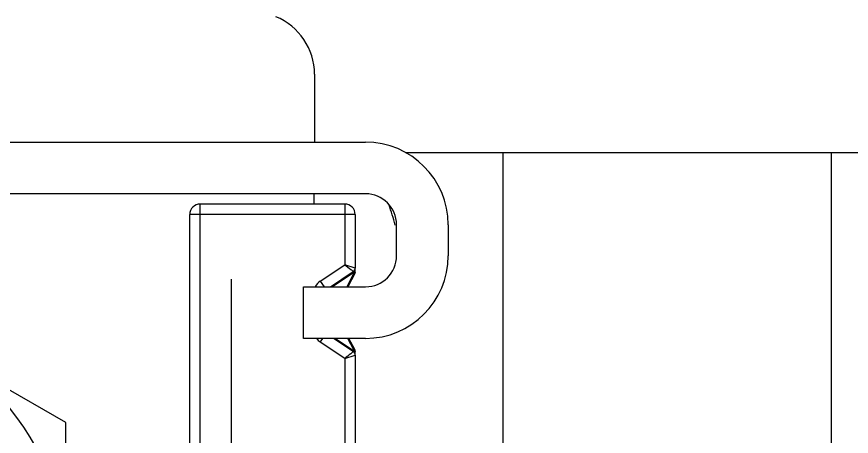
# Model space of a CAD drawing. Extents: x 1382187 to 1725648, y 860327 to 1571294.
# Drawn here: x 1506097.6 to 1506456.8, y 1228292.2 to 1228472.9 of the extents above; entities that cross this region are included whole.
import ezdxf

# ---------------------------------------------------------------- set-up
doc = ezdxf.new("R2010")
doc.units = 0
doc.header["$LTSCALE"] = 1000
doc.header["$MEASUREMENT"] = 0

msp = doc.modelspace()

# ---------------------------------------------------------------- linework, layer by layer
at = {"linetype": 'Continuous'}
for p, q in [((1506225.78, 1228448.18), (1506225.78, 1228418.9)), ((1505954.11, 1228418.9), (1506247.72, 1228418.9)), ((1506264.95, 1228414.45), (1509620.75, 1228414.45)), ((1506307, 1228280.99), (1506307, 1228414.45)), ((1506448.35, 1228280.99), (1506448.35, 1228414.45)), ((1506247.72, 1228396.65), (1505954.11, 1228396.65)), ((1506225.48, 1228396.65), (1506225.48, 1228392.21)), ((1506176.54, 1228262.02), (1506176.54, 1228392.21)), ((1506238.83, 1228392.21), (1506176.54, 1228392.21)), ((1506238.83, 1228392.21), (1506238.83, 1228366.11)), ((1506172.1, 1228258.84), (1506172.1, 1228387.76)), ((1506243.28, 1228387.76), (1506172.1, 1228387.76)), ((1506243.28, 1228387.76), (1506243.28, 1228364.69)), ((1506261.07, 1228369.96), (1506261.07, 1228383.31)), ((1506283.31, 1228383.31), (1506283.31, 1228369.96)), ((1506228.25, 1228359.07), (1506238.83, 1228366.11)), ((1506243.28, 1228364.69), (1506238.83, 1228366.11)), ((1506243.28, 1228362.93), (1506243.28, 1228364.66)), ((1506232.6, 1228356.62), (1506242.48, 1228363.21)), ((1506242.77, 1228362.79), (1506233.5, 1228356.62)), ((1506242.77, 1228362.48), (1506239.63, 1228356.62)), ((1506243.12, 1228362.3), (1506240.07, 1228356.62)), ((1506242.77, 1228362.79), (1506242.77, 1228362.48)), ((1506242.77, 1228362.48), (1506243.12, 1228362.3)), ((1506242.99, 1228362.58), (1506242.81, 1228362.5)), ((1506118.71, 1228298.14), (1506011.94, 1228359.79)), ((1506190, 1228187.53), (1506190, 1228359.84)), ((1506228.25, 1228359.07), (1506229.89, 1228356.62)), ((1506221.03, 1228334.37), (1506221.03, 1228356.62)), ((1506221.03, 1228356.62), (1506247.72, 1228356.62)), ((1506247.72, 1228334.37), (1506221.03, 1228334.37)), ((1506228.25, 1228332.81), (1506229.29, 1228334.37)), ((1506238.83, 1228325.76), (1506228.25, 1228332.81)), ((1506242.48, 1228328.67), (1506233.93, 1228334.37)), ((1506234.84, 1228334.37), (1506242.77, 1228329.08)), ((1506242.77, 1228329.4), (1506240.11, 1228334.37)), ((1506243.12, 1228329.58), (1506240.55, 1228334.37)), ((1506243.12, 1228329.58), (1506242.77, 1228329.4)), ((1506242.77, 1228329.4), (1506242.77, 1228329.08)), ((1506242.99, 1228329.3), (1506242.81, 1228329.38)), ((1506243.28, 1228327.22), (1506243.28, 1228328.95)), ((1506238.83, 1228325.76), (1506243.28, 1228327.19)), ((1506238.83, 1228325.76), (1506238.83, 1228147.24)), ((1506243.28, 1228327.19), (1506243.28, 1228144.38)), ((1506118.71, 1228174.86), (1506118.71, 1228298.14))]:
    msp.add_line(p, q, dxfattribs=at)
msp.add_circle((1506011.94, 1228236.5), 106.77, dxfattribs=at)
for centre, radius, start, end in [((1506199.09, 1228448.18), 26.69, 0, 67.9757), ((1506247.72, 1228383.31), 35.59, 0, 90), ((1506247.72, 1228383.31), 13.35, 0, 90), ((1506176.54, 1228387.76), 4.45, 90, 180), ((1506238.83, 1228387.76), 4.45, 0, 90), ((1506174.32, 1228361.06), 88.97, 14.375, 20.3315), ((1506247.72, 1228369.96), 35.59, 270, 0), ((1506247.72, 1228369.96), 13.35, 270, 0), ((1506241.5, 1228364.69), 1.78, 303.6901, 0), ((1506242.23, 1228364.08), 1.68, 288.7744, 290.2094), ((1506242.52, 1228363.45), 0.995, 298.7138, 301.9), ((1506241.94, 1228362.93), 1.33, 331.8161, 0), ((1506231.71, 1228353.88), 6.23, 123.6901, 153.8796), ((1506231.71, 1228337.99), 6.23, 215.8766, 236.3099), ((1506241.5, 1228327.19), 1.78, 0, 56.3099), ((1506242.23, 1228327.8), 1.68, 69.7941, 71.2334), ((1506242.52, 1228328.43), 0.995, 58.1081, 61.2843), ((1506241.94, 1228328.95), 1.33, 0, 28.1839)]:
    msp.add_arc(centre, radius, start, end, dxfattribs=at)
for points, knots in [([(1506238.83, 1228366.11), (1506239.68, 1228365.44), (1506240.93, 1228364.51), (1506242.09, 1228363.46), (1506242.48, 1228363.21)], [0, 0, 0, 0, 0.698346, 1, 1, 1, 1]), ([(1506242.48, 1228363.21), (1506242.55, 1228363.25), (1506242.86, 1228363.32), (1506242.8, 1228362.94), (1506242.77, 1228362.79)], [0, 0, 0, 0, 0.346904, 1, 1, 1, 1]), ([(1506242.77, 1228362.79), (1506242.82, 1228362.81), (1506242.98, 1228362.87), (1506243.14, 1228362.97), (1506243.22, 1228363.07)], [0, 0, 0, 0, 0.29815, 1, 1, 1, 1]), ([(1506243.22, 1228363.07), (1506243.23, 1228363.1), (1506243.26, 1228363.15), (1506243.28, 1228363.21), (1506243.28, 1228363.24)], [0, 0, 0, 0, 0.519543, 1, 1, 1, 1]), ([(1506242.48, 1228328.67), (1506242.09, 1228328.41), (1506240.93, 1228327.37), (1506239.68, 1228326.44), (1506238.83, 1228325.76)], [0, 0, 0, 0, 0.301655, 1, 1, 1, 1]), ([(1506242.77, 1228329.08), (1506242.8, 1228328.93), (1506242.86, 1228328.56), (1506242.55, 1228328.63), (1506242.48, 1228328.67)], [0, 0, 0, 0, 0.652586, 1, 1, 1, 1]), ([(1506242.77, 1228329.08), (1506242.82, 1228329.07), (1506242.98, 1228329), (1506243.14, 1228328.91), (1506243.22, 1228328.81)], [0, 0, 0, 0, 0.298151, 1, 1, 1, 1]), ([(1506243.22, 1228328.81), (1506243.23, 1228328.78), (1506243.26, 1228328.73), (1506243.28, 1228328.67), (1506243.28, 1228328.64)], [0, 0, 0, 0, 0.519447, 1, 1, 1, 1])]:
    msp.add_open_spline(points, degree=3, knots=knots, dxfattribs=at)
for points in [[(1506243.28, 1228362.93), (1506243.28, 1228362.79), (1506243.15, 1228362.68), (1506243.04, 1228362.61)], [(1506243.28, 1228328.95), (1506243.28, 1228329.08), (1506243.15, 1228329.2), (1506243.04, 1228329.27)]]:
    msp.add_open_spline(points, degree=3, dxfattribs=at)

doc.saveas('drawing.dxf')
